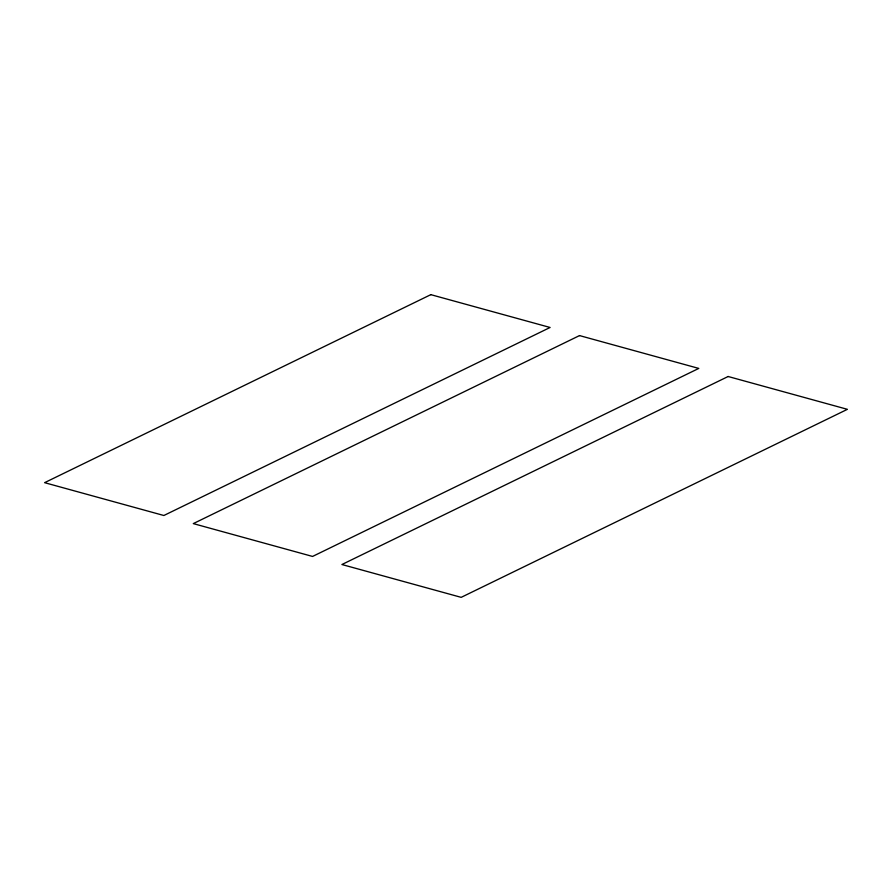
<?xml version="1.0" encoding="UTF-8"?>
<svg xmlns="http://www.w3.org/2000/svg" width="892" height="892" viewBox="0 0 892 892"><rect width="100%" height="100%" fill="white"/><g stroke="black" fill="none" stroke-linecap="round" stroke-linejoin="round"><path stroke-width="1.34" d="M430.825 294.65L44.6 482.672L163.86 515.498L550.085 327.476L430.825 294.65M579.521 335.582L193.296 523.604L312.557 556.441L698.782 368.418L579.521 335.582M728.14 376.502L341.915 564.524L461.175 597.35L847.4 409.328L728.14 376.502"/></g></svg>
